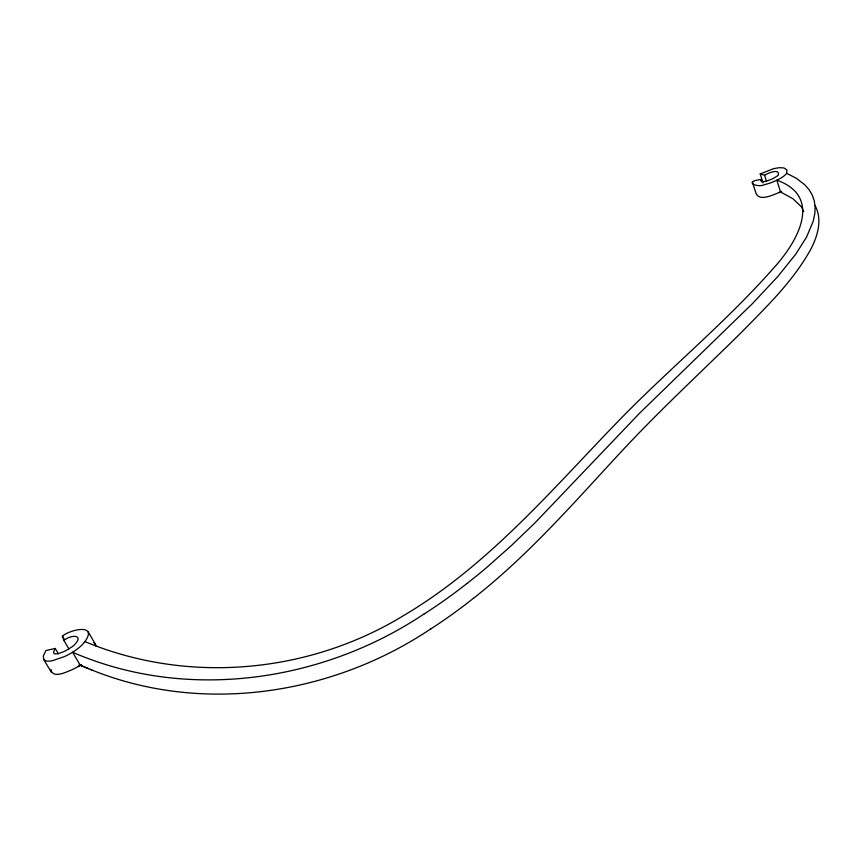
<?xml version="1.0" encoding="UTF-8"?>
<svg xmlns="http://www.w3.org/2000/svg" width="862" height="862" viewBox="0 0 862 862"><rect width="100%" height="100%" fill="white"/><g stroke="black" fill="none" stroke-linecap="round" stroke-linejoin="round"><path stroke-width="1.29" d="M761.437 181.85L760.704 179.522C742.753 181.731 757.849 188.035 764.378 184.705C768.904 183.638 773.268 181.947 777.438 179.91A19.912 6.637 -18.3 0 0 786.521 173.564M50.912 669.408C52.539 679.116 66.309 672.037 72.16 669.666A33.155 13.35 -30.1 0 0 78.173 666.552A27.918 11.271 -30.1 0 0 80.263 665.292L81.254 664.656M58.401 653.816L55.211 648.439L53.519 652.103L54.22 653.827L57.7 653.805L62.667 652.114A23.565 9.299 -29.9 0 0 66.406 650.347L72.408 646.597A12.143 4.816 -29.9 0 0 74.628 644.614C84.681 634.044 70.339 634.755 63.907 640.466L68.96 649.043M466.902 583.596L476.589 575.87A378.31 151.464 -26.6 0 0 487.569 566.743L511.64 545.323L534.796 523.051L639.313 413.469L752.623 303.435L777.804 276.508L795.723 254.204L806.595 237.018L813.232 221.189L814.859 213.345L815.118 206.88L814.267 200.771L812.252 195.038L809.084 189.694L804.72 184.737L796.413 178.348L786.575 173.251L786.995 169.965L783.892 167.928L779.323 167.681L773.462 168.683L760.219 173.93L763.042 182.916M84.379 642.33C98.828 623.183 70.533 629.249 62.42 636.102L63.907 640.466M473.518 598.314L483.129 590.567A376.759 153.695 -26.7 0 0 494.012 581.397C539.634 542.284 579.286 496.943 620.069 452.981C658.32 411.616 699.782 373.397 739.908 333.885C765.208 308.1 791.952 282.596 809.903 250.885C817.251 237.427 822.919 220.187 815.14 205.673M81.459 664.527L81.05 664.796A27.584 11.141 -30.1 0 1 78.173 666.552M430.763 628.872C332.107 695.149 201.428 715.018 90.348 669.397M423.856 614.1C321.882 682.251 186.311 701.7 72.58 652.243A31.592 12.488 -29.9 0 1 64.445 656.596L51.44 661.014L46.807 661.143L44.048 659.904L43.219 656.284L45.848 650.616L55.211 648.439M760.219 173.93L764.583 175.223C767.352 173.477 779.517 167.939 778.397 174.846A9.137 3.049 -18.3 0 1 777.362 175.923L773.559 178.272A17.757 5.905 -18.4 0 1 770.811 179.533C768.01 180.352 761.846 183.832 760.704 179.522M779.345 192.495L781.672 191.364L781.08 191.666A26.194 8.879 -18.3 0 1 779.345 192.495C772.74 194.801 760.015 201.719 756.049 193.508L752.364 181.893M84.939 641.597C187.754 684.525 308.855 673.534 403.599 615.565C487.03 566.269 550.215 491.609 616.75 422.736C667.975 369.733 725.416 322.916 774.141 267.5C796.844 242.524 823.738 196.967 776.877 180.18L780.519 191.935L792.975 198.777L801.455 206.88L803.772 211.556M91.825 669.968L80.263 665.292L72.58 652.243L73.378 651.747A24.448 9.708 -29.9 0 0 84.411 642.319M88.581 668.707L79.132 664.817M93.861 642.761L95.316 644.086L95.919 646.101M43.52 659.204L51.289 672.155M62.42 636.102L64.305 639.302M88.107 631.695L95.585 644.614M764.583 175.223L766.404 181.02M473.432 598.282A272.543 117.275 -26.3 0 1 430.828 628.915M466.827 583.574A273.696 115.605 -26.2 0 1 423.921 614.143"/></g></svg>
